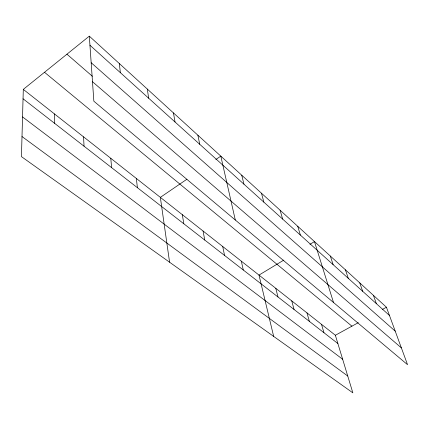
<?xml version="1.0" encoding="UTF-8"?>
<svg xmlns="http://www.w3.org/2000/svg" width="429" height="429" viewBox="0 0 429 429"><rect width="100%" height="100%" fill="white"/><g stroke="black" fill="none" stroke-linecap="round" stroke-linejoin="round"><path stroke-width="0.64" d="M23.305 89.382L21.45 156.633L352.853 392.846L335.365 335.264L23.305 89.382L89.312 36.154L386.432 307.223L407.55 364.688L93.849 101.196L89.312 36.154M186.883 179.263L160.349 197.361L169.573 262.21M215.846 159.508L220.812 156.124L235.306 220.013M283.805 260.103L258.998 275.091L273.67 336.406M309.947 244.31L314.473 241.575L333.51 302.493M335.365 335.264L358.29 322.678M382.432 309.416L386.432 307.223M22.002 136.551L347.747 376.029M22.544 116.913L342.658 359.277M23.043 98.788L337.88 343.543M44.509 72.281L351.925 326.174M92.492 81.725L401.378 347.887M66.945 54.193L92.391 76.282M91.168 62.72L395.232 331.161M89.945 45.227L389.462 315.471M373.407 295.334L376.394 303.678M359.749 282.877L362.682 291.307M345.409 269.793L348.278 278.314M330.335 256.043L333.135 264.65M297.758 226.324L300.375 235.087M321.503 324.34L323.954 332.716M280.116 210.231L282.62 219.069M306.987 312.902L309.363 321.375M291.763 300.911L294.058 309.475M261.476 193.222L263.846 202.129M275.788 288.32L277.987 296.986M241.736 175.214L243.956 184.186M241.329 261.17L243.302 270.018M222.71 246.503L224.549 255.443M197.887 135.205L199.726 144.278M203.073 231.027L204.756 240.052M173.439 112.907L175.043 122.008M182.314 214.672L183.821 223.777M147.319 89.076L148.648 98.193M136.336 178.443L137.409 187.698M119.348 63.556L120.351 72.662M110.789 158.312L111.594 167.626M83.553 136.851L84.052 146.214M54.456 113.926L54.601 123.321"/></g></svg>
